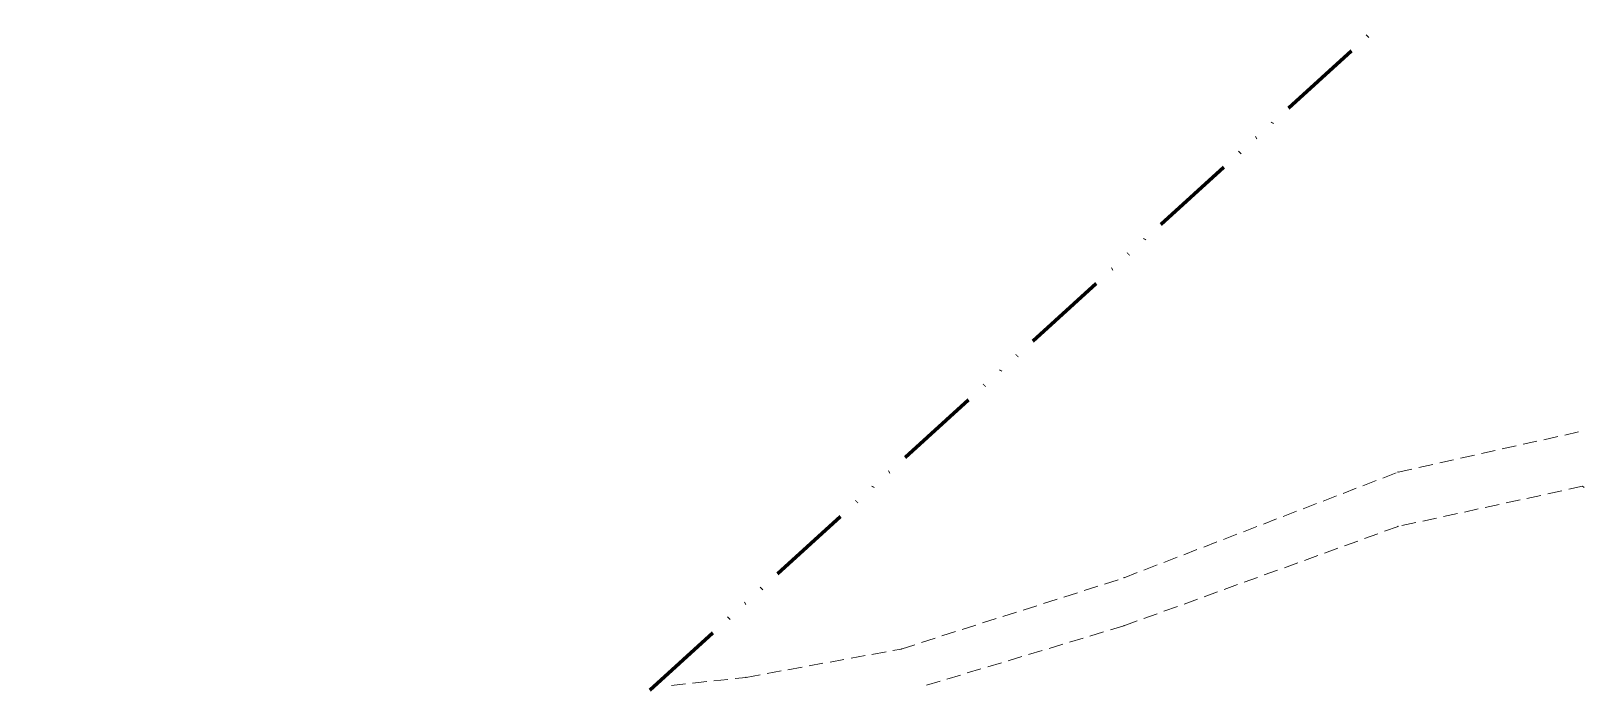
# Model space of a CAD drawing. Header units: millimetres. Extents: x 615240 to 617330, y 4151758 to 4153557.
# Drawn here: x 615449.5 to 615667.9, y 4152716.2 to 4152808.4 of the extents above; entities that cross this region are included whole.
import ezdxf
from ezdxf.xclip import XClip

# ---------------------------------------------------------------- set-up
doc = ezdxf.new("R2010")
doc.units = ezdxf.units.MM
doc.header["$XCLIPFRAME"] = 2
doc.linetypes.add('ACAD_ISO14W100', pattern=[24, 12, -3, 0, -3, 0, -3, 0, -3])
for name, color, linetype, lineweight in [('06_DETAY_SNR_PAFTA', 26, 'Continuous', 0), ('NOKTA_DETAY_YENI', 171, 'Continuous', 0), ('TRAFO_BOLGE_TUM', 254, 'ACAD_ISO14W100', 70)]:
    doc.layers.add(name, color=color, linetype=linetype, lineweight=lineweight)

# ---------------------------------------------------------------- blocks, each defined once
blk = doc.blocks.new('fggg')
at = {"layer": '06_DETAY_SNR_PAFTA', "color": 252}
for p, q in [((615659.24, 4152750.23, 0.95), (615661.19, 4152750.67, 0.95)), ((615662.17, 4152750.88, 0.95), (615664.12, 4152751.32, 0.95)), ((615665.1, 4152751.54, 0.95), (615667.05, 4152751.97, 0.95)), ((615647.53, 4152747.62, 0.95), (615649.48, 4152748.06, 0.95)), ((615650.46, 4152748.27, 0.95), (615652.41, 4152748.71, 0.95)), ((615653.38, 4152748.93, 0.95), (615655.34, 4152749.36, 0.95)), ((615656.31, 4152749.58, 0.95), (615658.27, 4152750.01, 0.95)), ((615639.53, 4152745.49, 0.95), (615641.39, 4152746.21, 0.95)), ((615641.67, 4152746.32, 0.95), (615643.62, 4152746.75, 0.95)), ((615644.6, 4152746.97, 0.95), (615646.55, 4152747.4, 0.95)), ((615633.93, 4152743.33, 0.95), (615635.8, 4152744.05, 0.95)), ((615636.73, 4152744.41, 0.95), (615638.59, 4152745.13, 0.95)), ((615664.68, 4152743.69, 0.95), (615662.72, 4152743.26, 0.95)), ((615667.61, 4152744.33, 0.95), (615665.66, 4152743.9, 0.95)), ((615667.85, 4152744.17, 0.95), (615667.61, 4152744.33, 0.95)), ((615628.33, 4152741.17, 0.95), (615630.2, 4152741.89, 0.95)), ((615631.13, 4152742.25, 0.95), (615633, 4152742.97, 0.95)), ((615655.88, 4152741.78, 0.95), (615653.93, 4152741.35, 0.95)), ((615658.82, 4152742.41, 0.95), (615656.86, 4152741.99, 0.95)), ((615661.75, 4152743.05, 0.95), (615659.79, 4152742.63, 0.95)), ((615622.73, 4152739.01, 0.95), (615624.6, 4152739.73, 0.95)), ((615625.53, 4152740.09, 0.95), (615627.4, 4152740.81, 0.95)), ((615644.16, 4152739.22, 0.95), (615642.2, 4152738.8, 0.95)), ((615647.09, 4152739.86, 0.95), (615645.14, 4152739.44, 0.95)), ((615650.02, 4152740.5, 0.95), (615648.07, 4152740.07, 0.95)), ((615652.95, 4152741.14, 0.95), (615651, 4152740.71, 0.95)), ((615617.13, 4152736.86, 0.95), (615619, 4152737.58, 0.95)), ((615619.93, 4152737.93, 0.95), (615621.8, 4152738.65, 0.95)), ((615638.84, 4152737.66, 0.95), (615636.96, 4152736.98, 0.95)), ((615641.66, 4152738.68, 0.95), (615639.78, 4152738, 0.95)), ((615611.54, 4152734.7, 0.95), (615613.4, 4152735.42, 0.95)), ((615614.34, 4152735.78, 0.95), (615616.2, 4152736.5, 0.95)), ((615633.2, 4152735.61, 0.95), (615631.32, 4152734.93, 0.95)), ((615636.02, 4152736.63, 0.95), (615634.14, 4152735.95, 0.95)), ((615605.94, 4152732.54, 0.95), (615607.8, 4152733.26, 0.95)), ((615608.74, 4152733.62, 0.95), (615610.6, 4152734.34, 0.95)), ((615627.56, 4152733.57, 0.95), (615625.68, 4152732.88, 0.95)), ((615630.38, 4152734.59, 0.95), (615628.5, 4152733.91, 0.95)), ((615600.4, 4152730.58, 0.95), (615602.3, 4152731.19, 0.95)), ((615603.14, 4152731.46, 0.95), (615605.01, 4152732.18, 0.95)), ((615619.1, 4152730.5, 0.95), (615617.22, 4152729.82, 0.95)), ((615621.92, 4152731.52, 0.95), (615620.04, 4152730.84, 0.95)), ((615624.74, 4152732.54, 0.95), (615622.86, 4152731.86, 0.95)), ((615591.83, 4152727.84, 0.95), (615593.73, 4152728.45, 0.95)), ((615594.68, 4152728.75, 0.95), (615596.59, 4152729.36, 0.95)), ((615597.54, 4152729.67, 0.95), (615599.45, 4152730.28, 0.95)), ((615613.46, 4152728.45, 0.95), (615611.58, 4152727.77, 0.95)), ((615616.28, 4152729.47, 0.95), (615614.4, 4152728.79, 0.95)), ((615586.11, 4152726.01, 0.95), (615588.02, 4152726.62, 0.95)), ((615588.97, 4152726.92, 0.95), (615590.87, 4152727.53, 0.95)), ((615607.82, 4152726.41, 0.95), (615605.94, 4152725.72, 0.95)), ((615610.64, 4152727.43, 0.95), (615608.76, 4152726.75, 0.95)), ((615580.4, 4152724.18, 0.95), (615582.3, 4152724.79, 0.95)), ((615583.26, 4152725.1, 0.95), (615585.16, 4152725.71, 0.95)), ((615603.13, 4152724.71, 0.95), (615601.22, 4152724.13, 0.95)), ((615605, 4152725.38, 0.95), (615603.13, 4152724.71, 0.95)), ((615571.83, 4152721.44, 0.95), (615573.73, 4152722.05, 0.95)), ((615574.68, 4152722.35, 0.95), (615576.59, 4152722.96, 0.95)), ((615577.54, 4152723.27, 0.95), (615579.45, 4152723.88, 0.95)), ((615594.52, 4152722.11, 0.95), (615592.6, 4152721.53, 0.95)), ((615597.39, 4152722.98, 0.95), (615595.47, 4152722.4, 0.95)), ((615600.26, 4152723.84, 0.95), (615598.35, 4152723.26, 0.95)), ((615561.81, 4152719.61, 0.95), (615563.77, 4152719.97, 0.95)), ((615564.76, 4152720.15, 0.95), (615566.73, 4152720.51, 0.95)), ((615567.71, 4152720.69, 0.95), (615569.68, 4152721.05, 0.95)), ((615570.66, 4152721.23, 0.95), (615571.83, 4152721.44, 0.95)), ((615588.77, 4152720.38, 0.95), (615586.86, 4152719.8, 0.95)), ((615591.64, 4152721.24, 0.95), (615589.73, 4152720.67, 0.95)), ((615548.46, 4152717.28, 0.95), (615550, 4152717.45, 0.95)), ((615550, 4152717.45, 0.95), (615551.97, 4152717.81, 0.95)), ((615552.95, 4152717.99, 0.95), (615554.92, 4152718.35, 0.95)), ((615555.9, 4152718.53, 0.95), (615557.87, 4152718.89, 0.95)), ((615558.86, 4152719.07, 0.95), (615560.82, 4152719.43, 0.95)), ((615580.16, 4152717.78, 0.95), (615578.24, 4152717.2, 0.95)), ((615583.03, 4152718.65, 0.95), (615581.11, 4152718.07, 0.95)), ((615585.9, 4152719.51, 0.95), (615583.99, 4152718.93, 0.95)), ((615539.51, 4152716.3, 0.95), (615541.5, 4152716.52, 0.95)), ((615542.49, 4152716.63, 0.95), (615544.48, 4152716.85, 0.95)), ((615545.47, 4152716.96, 0.95), (615547.46, 4152717.17, 0.95)), ((615577.28, 4152716.91, 0.95), (615575.37, 4152716.34, 0.95))]:
    blk.add_line(p, q, dxfattribs=at)
for p in [(615641.67, 4152746.32, 682.66), (615641.67, 4152746.32, 682.66), (615667.61, 4152744.33, 681.31), (615667.61, 4152744.33, 681.31), (615641.66, 4152738.68, 682.6), (615641.66, 4152738.68, 682.6), (615603.14, 4152731.46, 684.83), (615603.14, 4152731.46, 684.83), (615603.13, 4152724.71, 684.65), (615603.13, 4152724.71, 684.65), (615571.83, 4152721.44, 682.1), (615571.83, 4152721.44, 682.1), (615550, 4152717.45, 679.21), (615550, 4152717.45, 679.21)]:
    blk.add_point(p, dxfattribs=at)
at = {"layer": 'NOKTA_DETAY_YENI', "color": 252}
for p in [(615641.67, 4152746.32, 682.66), (615667.61, 4152744.33, 681.31), (615641.66, 4152738.68, 682.6), (615603.14, 4152731.46, 684.83), (615603.13, 4152724.71, 684.65), (615571.83, 4152721.44, 682.1), (615550, 4152717.45, 679.21)]:
    blk.add_point(p, dxfattribs=at)

msp = doc.modelspace()

# ---------------------------------------------------------------- linework, layer by layer
at = {"layer": 'TRAFO_BOLGE_TUM', "flags": 128}
msp.add_lwpolyline([(615609.21, 4152146.51), (615609.2, 4152146.5), (615364.24, 4152356.59), (615363.55, 4152357.29), (615362.95, 4152358.15), (615362.51, 4152359.1), (615362.24, 4152360.11), (615362.14, 4152361.15), (615362.24, 4152362.19), (615362.45, 4152362.98), (615362.43, 4152362.99), (615383.16, 4152427.39), (615383.24, 4152427.6), (615383.37, 4152427.88), (615383.35, 4152427.88), (615484.65, 4152667.65), (615484.98, 4152668.31), (615485.58, 4152669.17), (615486.15, 4152669.73), (615486.14, 4152669.74), (616077.97, 4153209.43), (616078.15, 4153209.6), (616079.01, 4153210.2), (616079.07, 4153210.22), (616079.06, 4153210.23), (616244.06, 4153303.22), (616244.96, 4153303.63), (616245.97, 4153303.9), (616247.01, 4153303.99), (616248.05, 4153303.9), (616248.33, 4153303.83), (616248.33, 4153303.84), (616279.31, 4153296.85), (616280.04, 4153296.64), (616280.99, 4153296.2), (616281.85, 4153295.6), (616282.59, 4153294.86), (616283.19, 4153294), (616283.6, 4153293.12), (616283.6, 4153293.12), (616602.79, 4152447.65), (616602.81, 4152447.58), (616603.08, 4152446.57), (616603.17, 4152445.53), (616603.08, 4152444.49), (616602.81, 4152443.48), (616602.37, 4152442.53), (616601.96, 4152441.95), (616601.98, 4152441.94), (616551.95, 4152374.9), (616551.74, 4152374.63), (616551.01, 4152373.9), (616551.01, 4152373.9), (616225.67, 4152099.76), (616225.66, 4152099.75), (616225.39, 4152099.56), (616225.4, 4152099.54), (616182.92, 4152067.76), (616182.33, 4152067.37), (616182.29, 4152067.35), (616182.29, 4152067.35), (616150.33, 4152049.2), (616150.27, 4152049.18), (616150.28, 4152049.17), (616075.07, 4152007.46), (616074.21, 4152007.06), (616073.2, 4152006.79), (616072.16, 4152006.7), (616071.12, 4152006.79), (616070.43, 4152006.98), (616070.43, 4152006.96), (615611.38, 4152145.31), (615611.06, 4152145.42), (615610.11, 4152145.86), (615609.25, 4152146.46), (615609.21, 4152146.51), (615609.21, 4152146.51)], dxfattribs=at)

# ---------------------------------------------------------------- block references
ref = msp.add_blockref('fggg', (0, 0))
XClip(ref).set_block_clipping_path([(615240.4021353753, 4153557.293983656), (616576.5432835864, 4153557.293983656), (616576.5432835864, 4152657.5), (617142.5, 4152657.5), (617142.5, 4151777.5), (615240.4021353753, 4151757.5), (615240.4021353753, 4152657.5)])

doc.saveas('drawing.dxf')
